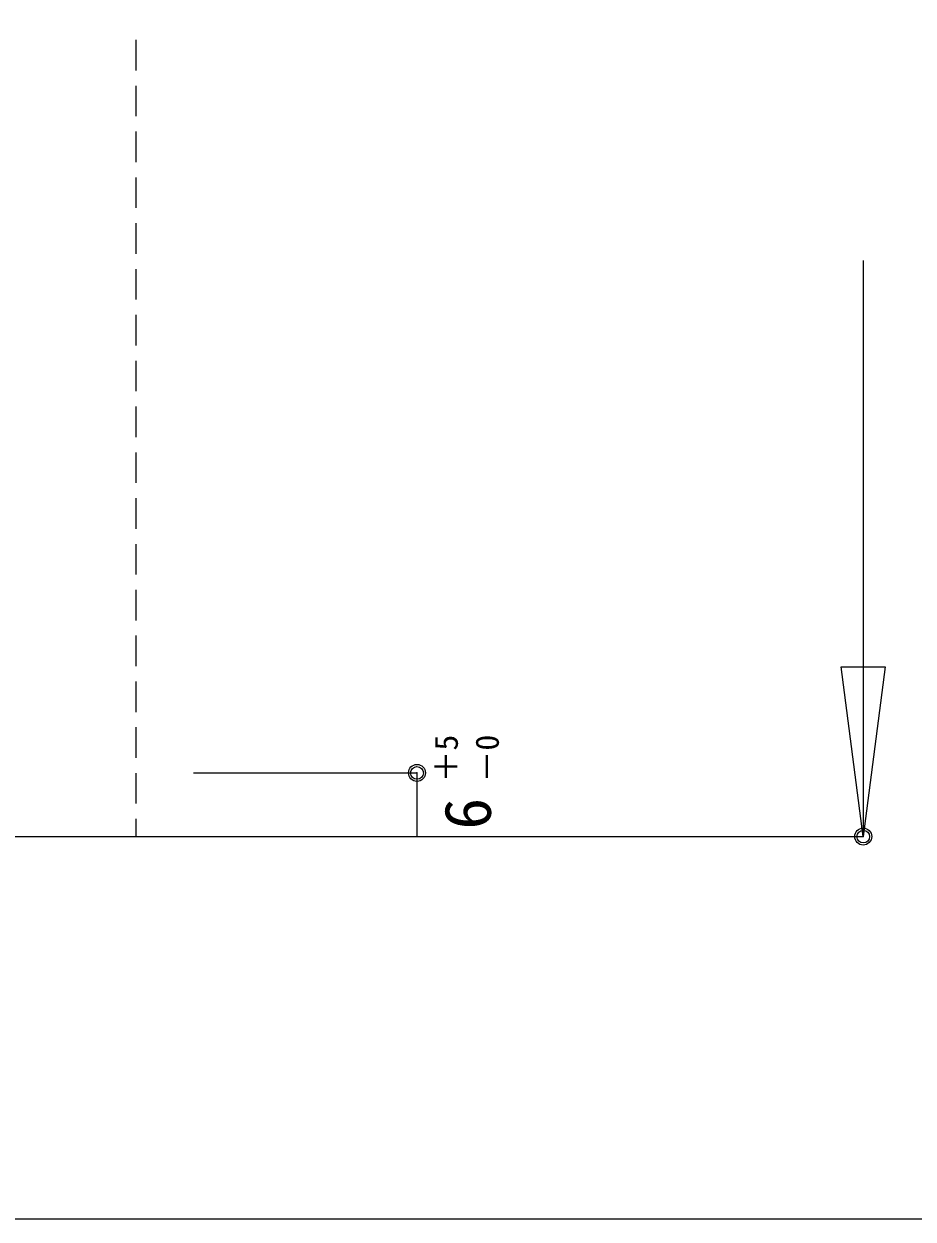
# Model space of a CAD drawing. Units: millimetres on the paper, enlarged 5 times, with parts at other scales. Extents: x -992 to 1008, y -685 to 700.
# Drawn here: x -173.8 to 0.7, y -26.2 to 208.5 of the extents above; entities that cross this region are included whole.
import ezdxf
from ezdxf.enums import TextEntityAlignment as Align

# ---------------------------------------------------------------- set-up
doc = ezdxf.new("R2010")
doc.units = ezdxf.units.MM
doc.header["$LTSCALE"] = 5
doc.header["$PDMODE"] = 32
doc.header["$PDSIZE"] = 2.5
doc.linetypes.add('DASHED1', pattern=[1.8, 1.2, -0.6])
for name, color, linetype, lineweight in [('1-0_H-SYM', 7, 'Continuous', 20), ('1-1_0', 7, 'Continuous', 20), ('2-0_18', 7, 'Continuous', 18)]:
    doc.layers.add(name, color=color, linetype=linetype, lineweight=lineweight)
doc.styles.add('ＭＳ ゴシック', font='')
doc.styles.get('ＭＳ ゴシック').set_extended_font_data('MS Gothic')

msp = doc.modelspace()

# ---------------------------------------------------------------- linework, layer by layer
at = {"layer": '1-0_H-SYM'}
msp.add_lwpolyline([(197.5, -26.25), (-967.5, -26.25), (-967.5, 675)], dxfattribs=at)
at = {"layer": '1-1_0'}
msp.add_lwpolyline([(197.5, -26.25), (-967.5, -26.25), (-967.5, 675)], dxfattribs=at)
at = {"layer": '2-0_18', "linetype": 'DASHED1', "lineweight": 20}
msp.add_line((-151.835, 205.345), (-151.835, 48.886), dxfattribs=at)
at = {"layer": '2-0_18', "color": 4}
for p, q in [((-9.044, 162.015), (-9.044, 48.886)), ((-13.378, 82.218), (-4.711, 82.218)), ((-9.044, 48.885), (-13.378, 82.218)), ((-4.711, 82.218), (-9.044, 48.885)), ((-140.566, 61.386), (-96.66, 61.386)), ((-96.66, 61.386), (-96.66, 48.886)), ((-140.566, 48.886), (-9.044, 48.886))]:
    msp.add_line(p, q, dxfattribs=at)
at = {"layer": '2-0_18', "lineweight": 20}
msp.add_line((-341.834, 48.886), (-136.996, 48.886), dxfattribs=at)
at = {"layer": '2-0_18', "color": 4}
for centre in [(-96.66, 61.386), (-9.044, 48.886)]:
    msp.add_circle(centre, 1.667, dxfattribs=at)
msp.add_point((-96.66, 61.386), dxfattribs=at)
at = {"layer": '2-0_18', "color": 5}
for p in [(-96.66, 61.386), (-9.044, 48.886)]:
    msp.add_point(p, dxfattribs=at)

# ---------------------------------------------------------------- texts
at = {"layer": '2-0_18', "style": 'ＭＳ ゴシック'}
for s, height, p in [('＋5', 4.582, (-87.262, 59.522)), ('－0', 4.582, (-79.218, 59.522)), ('6', 9.164, (-79.401, 50.252))]:
    msp.add_text(s, height=height, rotation=90, dxfattribs=at).set_placement(p, align=Align.BOTTOM_LEFT)

doc.saveas('drawing.dxf')
